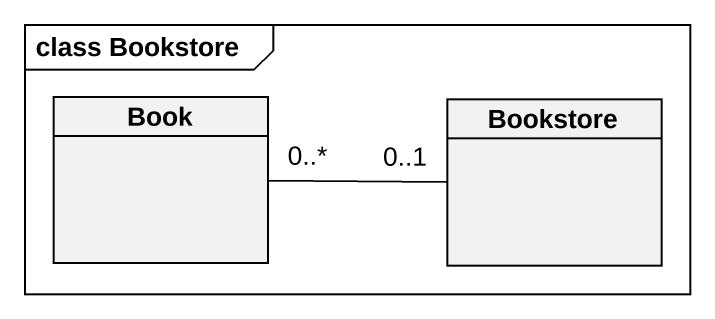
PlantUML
@startuml
mainframe class Bookstore
hide circle
hide empty members
class Book
class Bookstore
Book "0..*" -right- "0..1" Bookstore
@enduml
